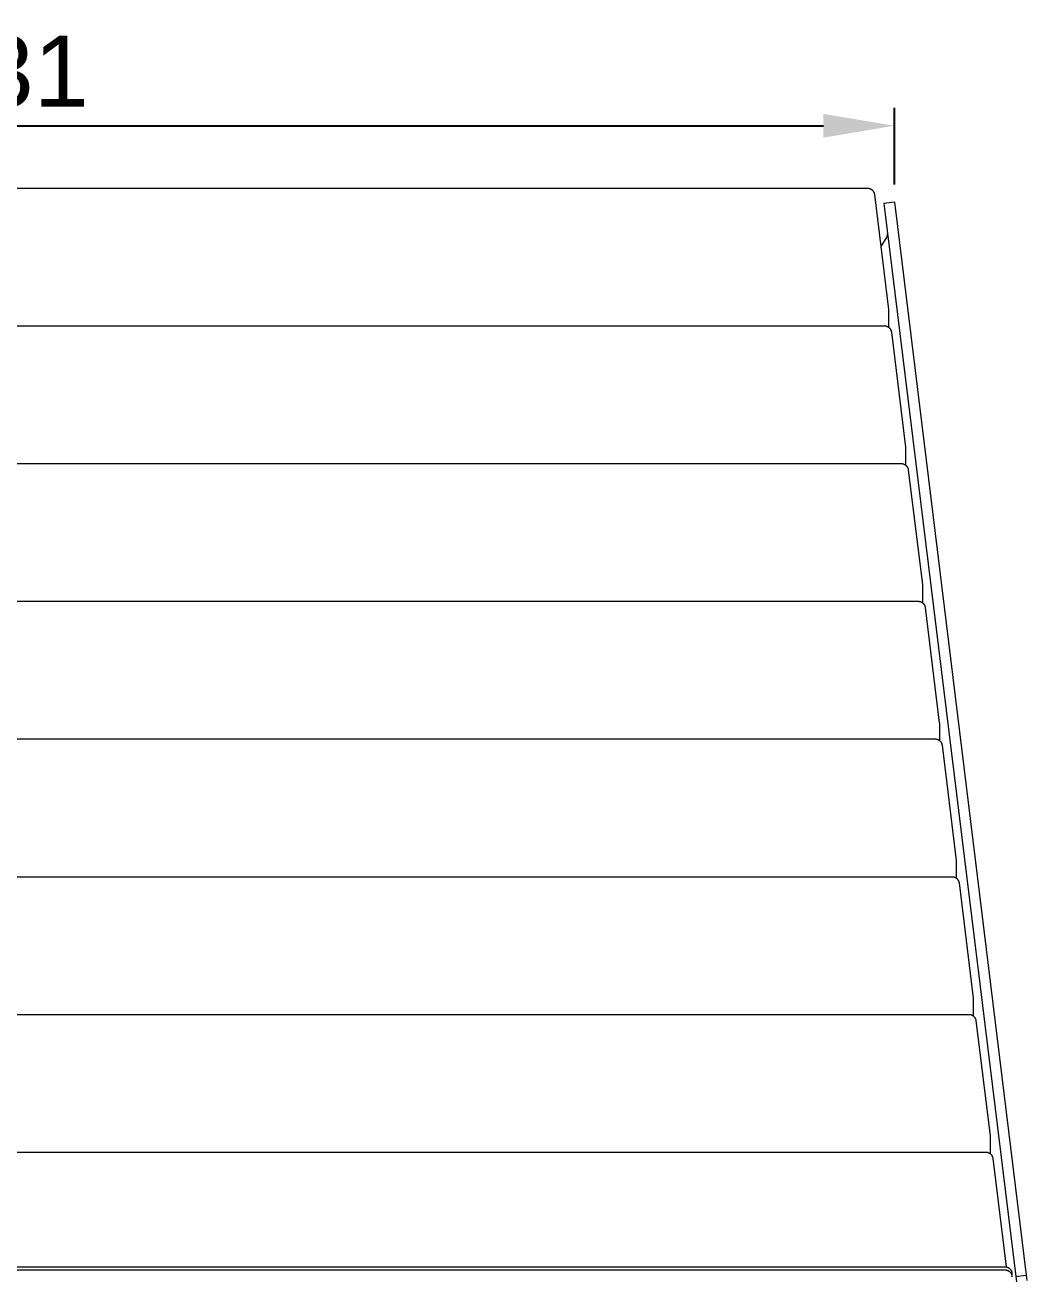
# Model space of a CAD drawing. Header units: millimetres. Extents: x 143 to 4970, y 293 to 3610.
# Drawn here: x 860 to 1424, y 2906 to 3610 of the extents above; entities that cross this region are included whole.
import ezdxf

# ---------------------------------------------------------------- set-up
doc = ezdxf.new("R2010")
doc.units = ezdxf.units.MM
doc.layers.add('ZANO_R', color=7, linetype='Continuous', lineweight=0)
doc.layers.add('ZANO_W', color=1, linetype='Continuous', lineweight=0)
doc.styles.get("Standard").update_dxf_attribs({"font": 'ARIALUNI.TTF'})
doc.dimstyles.new('pl i ang', dxfattribs={"dimtxt": 50, "dimasz": 50, "dimexe": 1.25, "dimexo": 0.625, "dimgap": 10, "dimtad": 1, "dimtoh": 1, "dimtxsty": 'Standard', "dimcen": 2.5, "dimclrd": 1, "dimclre": 1, "dimclrt": 1, "dimadec": 0, "dimazin": 0, "dimtfac": 1, "dimtmove": 0, "dimatfit": 3, "dimfxl": 1, "dimarcsym": 1})

# ---------------------------------------------------------------- blocks, each defined once
blk = doc.blocks.new('*D397')
at = {"layer": 'ZANO_W', "color": 1, "lineweight": -2}
for p, q in [((318.55, 3520.76), (318.55, 3563.78)), ((1349.36, 3520.76), (1349.36, 3563.78)), ((358.55, 3553.78), (1309.36, 3553.78))]:
    blk.add_line(p, q, dxfattribs=at)
at = {"layer": 'ZANO_W', "color": 1}
for points in [[(358.55, 3560.44), (358.55, 3547.11), (318.55, 3553.78)], [(1309.36, 3547.11), (1309.36, 3560.44), (1349.36, 3553.78)]]:
    blk.add_solid(points, dxfattribs=at)
at = {"layer": 'ZANO_W', "color": 1, "insert": (833.95, 3584.21), "char_height": 40, "attachment_point": 5}
blk.add_mtext('1031', dxfattribs=at)

msp = doc.modelspace()

# ---------------------------------------------------------------- linework, layer by layer
at = {"layer": 'ZANO_R'}
for p, q in [((333.81, 3518.68), (1334.09, 3518.68)), ((1334.09, 3518.68), (1334.23, 3518.68)), ((1334.23, 3518.68), (1334.37, 3518.67)), ((1334.37, 3518.67), (1334.51, 3518.66)), ((1334.51, 3518.66), (1334.64, 3518.64)), ((1334.64, 3518.64), (1334.78, 3518.62)), ((1334.78, 3518.62), (1334.91, 3518.6)), ((1334.91, 3518.6), (1335.05, 3518.57)), ((1335.05, 3518.57), (1335.18, 3518.53)), ((1335.18, 3518.53), (1335.31, 3518.49)), ((1335.31, 3518.49), (1335.44, 3518.45)), ((1335.44, 3518.45), (1335.57, 3518.4)), ((1335.57, 3518.4), (1335.7, 3518.35)), ((1335.7, 3518.35), (1335.83, 3518.29)), ((1335.83, 3518.29), (1335.95, 3518.23)), ((1335.95, 3518.23), (1336.07, 3518.16)), ((1336.07, 3518.16), (1336.19, 3518.09)), ((1336.19, 3518.09), (1336.31, 3518.01)), ((1336.31, 3518.01), (1336.42, 3517.94)), ((1336.42, 3517.94), (1336.53, 3517.85)), ((1336.53, 3517.85), (1336.64, 3517.77)), ((1336.64, 3517.77), (1336.74, 3517.68)), ((1336.74, 3517.68), (1336.84, 3517.59)), ((1336.84, 3517.59), (1336.94, 3517.49)), ((1336.94, 3517.49), (1337.04, 3517.39)), ((1337.04, 3517.39), (1337.13, 3517.29)), ((1337.13, 3517.29), (1337.22, 3517.18)), ((1337.22, 3517.18), (1337.3, 3517.07)), ((1337.3, 3517.07), (1337.38, 3516.96)), ((1337.38, 3516.96), (1337.46, 3516.84)), ((1337.46, 3516.84), (1337.53, 3516.73)), ((1337.53, 3516.73), (1337.6, 3516.61)), ((1337.6, 3516.61), (1337.66, 3516.48)), ((1337.66, 3516.48), (1337.72, 3516.36)), ((1337.72, 3516.36), (1337.78, 3516.23)), ((1337.78, 3516.23), (1337.83, 3516.11)), ((1337.83, 3516.11), (1337.88, 3515.98)), ((1337.88, 3515.98), (1337.92, 3515.84)), ((1337.92, 3515.84), (1337.96, 3515.71)), ((1337.96, 3515.71), (1337.99, 3515.58)), ((1337.99, 3515.58), (1338.02, 3515.44)), ((1338.02, 3515.44), (1338.04, 3515.31)), ((1338.04, 3515.31), (1338.06, 3515.17)), ((1338.06, 3515.17), (1346.02, 3450.36)), ((1349.36, 3510.76), (1343.4, 3510.02)), ((1343.4, 3510.02), (1343.76, 3507.12)), ((1349.36, 3510.76), (1349.72, 3507.85)), ((1343.76, 3507.12), (1417.54, 2906.22)), ((1349.72, 3507.85), (1423.5, 2906.95)), ((1345.03, 3491.24), (1341.66, 3485.89)), ((1345.03, 3491.24), (1345.09, 3491.33)), ((1345.09, 3491.33), (1345.14, 3491.41)), ((1345.14, 3491.41), (1345.18, 3491.49)), ((1345.18, 3491.49), (1345.23, 3491.58)), ((1345.23, 3491.58), (1345.27, 3491.67)), ((1345.27, 3491.67), (1345.3, 3491.76)), ((1345.3, 3491.76), (1345.34, 3491.85)), ((1345.34, 3491.85), (1345.37, 3491.94)), ((1345.37, 3491.94), (1345.4, 3492.03)), ((1345.4, 3492.03), (1345.42, 3492.12)), ((1345.42, 3492.12), (1345.44, 3492.22)), ((1345.44, 3492.22), (1345.46, 3492.31)), ((1345.46, 3492.31), (1345.47, 3492.41)), ((1345.47, 3492.41), (1345.49, 3492.5)), ((1345.49, 3492.98), (1345.48, 3493.08)), ((1345.5, 3492.89), (1345.49, 3492.98)), ((1345.49, 3492.6), (1345.5, 3492.7)), ((1345.49, 3492.5), (1345.49, 3492.6)), ((1345.5, 3492.79), (1345.5, 3492.89)), ((1345.5, 3492.7), (1345.5, 3492.79)), ((1346.02, 3450.36), (1346.03, 3450.24)), ((1346.03, 3450.24), (1346.04, 3450.12)), ((1346.04, 3450.12), (1346.05, 3450)), ((1346.05, 3450), (1346.05, 3449.87)), ((1346.05, 3449.87), (1346.05, 3440.36)), ((324.3, 3441.19), (1343.61, 3441.19)), ((1343.61, 3441.19), (1343.74, 3441.19)), ((1343.74, 3441.19), (1343.88, 3441.18)), ((1343.88, 3441.18), (1344.02, 3441.17)), ((1344.02, 3441.17), (1344.16, 3441.15)), ((1344.16, 3441.15), (1344.29, 3441.13)), ((1344.29, 3441.13), (1344.43, 3441.11)), ((1344.43, 3441.11), (1344.56, 3441.08)), ((1344.56, 3441.08), (1344.7, 3441.04)), ((1344.7, 3441.04), (1344.83, 3441)), ((1344.83, 3441), (1344.96, 3440.96)), ((1344.96, 3440.96), (1345.09, 3440.91)), ((1345.09, 3440.91), (1345.22, 3440.85)), ((1345.22, 3440.85), (1345.34, 3440.8)), ((1345.34, 3440.8), (1345.46, 3440.74)), ((1345.46, 3440.74), (1345.58, 3440.67)), ((1345.58, 3440.67), (1345.7, 3440.6)), ((1345.7, 3440.6), (1345.82, 3440.52)), ((1345.82, 3440.52), (1345.93, 3440.45)), ((1345.93, 3440.45), (1346.04, 3440.36)), ((1346.04, 3440.36), (1346.15, 3440.28)), ((1346.15, 3440.28), (1346.26, 3440.19)), ((1346.26, 3440.19), (1346.36, 3440.1)), ((1346.36, 3440.1), (1346.46, 3440)), ((1346.46, 3440), (1346.55, 3439.9)), ((1346.55, 3439.9), (1346.64, 3439.8)), ((1346.64, 3439.8), (1346.73, 3439.69)), ((1346.73, 3439.69), (1346.82, 3439.58)), ((1346.82, 3439.58), (1346.9, 3439.47)), ((1346.9, 3439.47), (1346.97, 3439.35)), ((1346.97, 3439.35), (1347.05, 3439.24)), ((1347.05, 3439.24), (1347.11, 3439.12)), ((1347.11, 3439.12), (1347.18, 3438.99)), ((1347.18, 3438.99), (1347.24, 3438.87)), ((1347.24, 3438.87), (1347.29, 3438.74)), ((1347.29, 3438.74), (1347.35, 3438.62)), ((1347.35, 3438.62), (1347.39, 3438.49)), ((1347.39, 3438.49), (1347.43, 3438.35)), ((1347.43, 3438.35), (1347.47, 3438.22)), ((1347.47, 3438.22), (1347.51, 3438.09)), ((1347.51, 3438.09), (1347.53, 3437.95)), ((1347.53, 3437.95), (1347.56, 3437.82)), ((1347.56, 3437.82), (1347.58, 3437.68)), ((1347.58, 3437.68), (1355.53, 3372.87)), ((1355.53, 3372.87), (1355.55, 3372.75)), ((1355.55, 3372.75), (1355.56, 3372.63)), ((1355.56, 3372.63), (1355.56, 3372.5)), ((1355.56, 3372.5), (1355.56, 3372.38)), ((1355.56, 3372.38), (1355.56, 3362.87)), ((314.79, 3363.7), (1353.12, 3363.7)), ((1353.12, 3363.7), (1353.26, 3363.7)), ((1353.26, 3363.7), (1353.4, 3363.69)), ((1353.4, 3363.69), (1353.53, 3363.68)), ((1353.53, 3363.68), (1353.67, 3363.66)), ((1353.67, 3363.66), (1353.81, 3363.64)), ((1353.81, 3363.64), (1353.94, 3363.62)), ((1353.94, 3363.62), (1354.08, 3363.59)), ((1354.08, 3363.59), (1354.21, 3363.55)), ((1354.21, 3363.55), (1354.34, 3363.51)), ((1354.34, 3363.51), (1354.47, 3363.47)), ((1354.47, 3363.47), (1354.6, 3363.42)), ((1354.6, 3363.42), (1354.73, 3363.36)), ((1354.73, 3363.36), (1354.86, 3363.31)), ((1354.86, 3363.31), (1354.98, 3363.25)), ((1354.98, 3363.25), (1355.1, 3363.18)), ((1355.1, 3363.18), (1355.22, 3363.11)), ((1355.22, 3363.11), (1355.33, 3363.03)), ((1355.33, 3363.03), (1355.45, 3362.96)), ((1355.45, 3362.96), (1355.56, 3362.87)), ((1355.56, 3362.87), (1355.67, 3362.79)), ((1355.67, 3362.79), (1355.77, 3362.7)), ((1355.77, 3362.7), (1355.87, 3362.61)), ((1355.87, 3362.61), (1355.97, 3362.51)), ((1355.97, 3362.51), (1356.07, 3362.41)), ((1356.07, 3362.41), (1356.16, 3362.31)), ((1356.16, 3362.31), (1356.25, 3362.2)), ((1356.25, 3362.2), (1356.33, 3362.09)), ((1356.33, 3362.09), (1356.41, 3361.98)), ((1356.41, 3361.98), (1356.49, 3361.86)), ((1356.49, 3361.86), (1356.56, 3361.75)), ((1356.56, 3361.75), (1356.63, 3361.63)), ((1356.63, 3361.63), (1356.69, 3361.5)), ((1356.69, 3361.5), (1356.75, 3361.38)), ((1356.75, 3361.38), (1356.81, 3361.25)), ((1356.81, 3361.25), (1356.86, 3361.13)), ((1356.86, 3361.13), (1356.91, 3361)), ((1356.91, 3361), (1356.95, 3360.86)), ((1356.95, 3360.86), (1356.99, 3360.73)), ((1356.99, 3360.73), (1357.02, 3360.6)), ((1357.02, 3360.6), (1357.05, 3360.46)), ((1357.05, 3360.46), (1357.07, 3360.33)), ((1357.07, 3360.33), (1357.09, 3360.19)), ((1357.09, 3360.19), (1365.05, 3295.38)), ((1365.05, 3295.38), (1365.06, 3295.26)), ((1365.06, 3295.26), (1365.07, 3295.14)), ((1365.07, 3295.14), (1365.08, 3295.01)), ((1365.08, 3295.01), (1365.08, 3294.89)), ((1365.08, 3294.89), (1365.08, 3285.38)), ((305.27, 3286.21), (1362.64, 3286.21)), ((1362.64, 3286.21), (1362.77, 3286.21)), ((1362.77, 3286.21), (1362.91, 3286.2)), ((1362.91, 3286.2), (1363.05, 3286.19)), ((1363.05, 3286.19), (1363.19, 3286.17)), ((1363.19, 3286.17), (1363.32, 3286.15)), ((1363.32, 3286.15), (1363.46, 3286.13)), ((1363.46, 3286.13), (1363.59, 3286.1)), ((1363.59, 3286.1), (1363.73, 3286.06)), ((1363.73, 3286.06), (1363.86, 3286.02)), ((1363.86, 3286.02), (1363.99, 3285.98)), ((1363.99, 3285.98), (1364.12, 3285.93)), ((1364.12, 3285.93), (1364.24, 3285.87)), ((1364.24, 3285.87), (1364.37, 3285.82)), ((1364.37, 3285.82), (1364.49, 3285.75)), ((1364.49, 3285.75), (1364.61, 3285.69)), ((1364.61, 3285.69), (1364.73, 3285.62)), ((1364.73, 3285.62), (1364.85, 3285.54)), ((1364.85, 3285.54), (1364.96, 3285.47)), ((1364.96, 3285.47), (1365.07, 3285.38)), ((1365.07, 3285.38), (1365.18, 3285.3)), ((1365.18, 3285.3), (1365.29, 3285.21)), ((1365.29, 3285.21), (1365.39, 3285.11)), ((1365.39, 3285.11), (1365.49, 3285.02)), ((1365.49, 3285.02), (1365.58, 3284.92)), ((1365.58, 3284.92), (1365.67, 3284.82)), ((1365.67, 3284.82), (1365.76, 3284.71)), ((1365.76, 3284.71), (1365.85, 3284.6)), ((1365.85, 3284.6), (1365.93, 3284.49)), ((1365.93, 3284.49), (1366, 3284.37)), ((1366, 3284.37), (1366.07, 3284.26)), ((1366.07, 3284.26), (1366.14, 3284.14)), ((1366.14, 3284.14), (1366.21, 3284.01)), ((1366.21, 3284.01), (1366.27, 3283.89)), ((1366.27, 3283.89), (1366.32, 3283.76)), ((1366.32, 3283.76), (1366.37, 3283.63)), ((1366.37, 3283.63), (1366.42, 3283.51)), ((1366.42, 3283.51), (1366.46, 3283.37)), ((1366.46, 3283.37), (1366.5, 3283.24)), ((1366.5, 3283.24), (1366.53, 3283.11)), ((1366.53, 3283.11), (1366.56, 3282.97)), ((1366.56, 3282.97), (1366.59, 3282.84)), ((1366.59, 3282.84), (1366.61, 3282.7)), ((1366.61, 3282.7), (1374.56, 3217.89)), ((1374.56, 3217.89), (1374.58, 3217.77)), ((1374.58, 3217.77), (1374.59, 3217.65)), ((1374.59, 3217.65), (1374.59, 3217.52)), ((1374.59, 3217.52), (1374.59, 3217.4)), ((1374.59, 3217.4), (1374.59, 3207.89)), ((295.76, 3208.72), (1372.15, 3208.72)), ((1372.15, 3208.72), (1372.29, 3208.72)), ((1372.29, 3208.72), (1372.43, 3208.71)), ((1372.43, 3208.71), (1372.56, 3208.7)), ((1372.56, 3208.7), (1372.7, 3208.68)), ((1372.7, 3208.68), (1372.84, 3208.66)), ((1372.84, 3208.66), (1372.97, 3208.64)), ((1372.97, 3208.64), (1373.11, 3208.61)), ((1373.11, 3208.61), (1373.24, 3208.57)), ((1373.24, 3208.57), (1373.37, 3208.53)), ((1373.37, 3208.53), (1373.5, 3208.49)), ((1373.5, 3208.49), (1373.63, 3208.44)), ((1373.63, 3208.44), (1373.76, 3208.38)), ((1373.76, 3208.38), (1373.88, 3208.33)), ((1373.88, 3208.33), (1374.01, 3208.26)), ((1374.01, 3208.26), (1374.13, 3208.2)), ((1374.13, 3208.2), (1374.25, 3208.13)), ((1374.25, 3208.13), (1374.36, 3208.05)), ((1374.36, 3208.05), (1374.48, 3207.98)), ((1374.48, 3207.98), (1374.59, 3207.89)), ((1374.59, 3207.89), (1374.7, 3207.81)), ((1374.7, 3207.81), (1374.8, 3207.72)), ((1374.8, 3207.72), (1374.9, 3207.62)), ((1374.9, 3207.62), (1375, 3207.53)), ((1375, 3207.53), (1375.1, 3207.43)), ((1375.1, 3207.43), (1375.19, 3207.32)), ((1375.19, 3207.32), (1375.28, 3207.22)), ((1375.28, 3207.22), (1375.36, 3207.11)), ((1375.36, 3207.11), (1375.44, 3207)), ((1375.44, 3207), (1375.52, 3206.88)), ((1375.52, 3206.88), (1375.59, 3206.77)), ((1375.59, 3206.77), (1375.66, 3206.65)), ((1375.66, 3206.65), (1375.72, 3206.52)), ((1375.72, 3206.52), (1375.78, 3206.4)), ((1375.78, 3206.4), (1375.84, 3206.27)), ((1375.84, 3206.27), (1375.89, 3206.14)), ((1375.89, 3206.14), (1375.94, 3206.01)), ((1375.94, 3206.01), (1375.98, 3205.88)), ((1375.98, 3205.88), (1376.02, 3205.75)), ((1376.02, 3205.75), (1376.05, 3205.62)), ((1376.05, 3205.62), (1376.08, 3205.48)), ((1376.08, 3205.48), (1376.1, 3205.35)), ((1376.1, 3205.35), (1376.12, 3205.21)), ((1376.12, 3205.21), (1384.08, 3140.4)), ((1384.08, 3140.4), (1384.09, 3140.28)), ((1384.09, 3140.28), (1384.1, 3140.16)), ((1384.1, 3140.16), (1384.11, 3140.03)), ((1384.11, 3140.03), (1384.11, 3139.91)), ((1384.11, 3139.91), (1384.11, 3130.4)), ((286.24, 3131.23), (1381.67, 3131.23)), ((1381.67, 3131.23), (1381.8, 3131.23)), ((1381.8, 3131.23), (1381.94, 3131.22)), ((1381.94, 3131.22), (1382.08, 3131.21)), ((1382.08, 3131.21), (1382.22, 3131.19)), ((1382.22, 3131.19), (1382.35, 3131.17)), ((1382.35, 3131.17), (1382.49, 3131.15)), ((1382.49, 3131.15), (1382.62, 3131.12)), ((1382.62, 3131.12), (1382.75, 3131.08)), ((1382.75, 3131.08), (1382.89, 3131.04)), ((1382.89, 3131.04), (1383.02, 3131)), ((1383.02, 3131), (1383.15, 3130.95)), ((1383.15, 3130.95), (1383.27, 3130.89)), ((1383.27, 3130.89), (1383.4, 3130.84)), ((1383.4, 3130.84), (1383.52, 3130.77)), ((1383.52, 3130.77), (1383.64, 3130.71)), ((1383.64, 3130.71), (1383.76, 3130.64)), ((1383.76, 3130.64), (1383.88, 3130.56)), ((1383.88, 3130.56), (1383.99, 3130.49)), ((1383.99, 3130.49), (1384.1, 3130.4)), ((1384.1, 3130.4), (1384.21, 3130.32)), ((1384.21, 3130.32), (1384.32, 3130.23)), ((1384.32, 3130.23), (1384.42, 3130.13)), ((1384.42, 3130.13), (1384.52, 3130.04)), ((1384.52, 3130.04), (1384.61, 3129.94)), ((1384.61, 3129.94), (1384.7, 3129.83)), ((1384.7, 3129.83), (1384.79, 3129.73)), ((1384.79, 3129.73), (1384.87, 3129.62)), ((1384.87, 3129.62), (1384.95, 3129.51)), ((1384.95, 3129.51), (1385.03, 3129.39)), ((1385.03, 3129.39), (1385.1, 3129.27)), ((1385.1, 3129.27), (1385.17, 3129.15)), ((1385.17, 3129.15), (1385.24, 3129.03)), ((1385.24, 3129.03), (1385.3, 3128.91)), ((1385.3, 3128.91), (1385.35, 3128.78)), ((1385.35, 3128.78), (1385.4, 3128.65)), ((1385.4, 3128.65), (1385.45, 3128.52)), ((1385.45, 3128.52), (1385.49, 3128.39)), ((1385.49, 3128.39), (1385.53, 3128.26)), ((1385.53, 3128.26), (1385.56, 3128.13)), ((1385.56, 3128.13), (1385.59, 3127.99)), ((1385.59, 3127.99), (1385.62, 3127.86)), ((1385.62, 3127.86), (1385.64, 3127.72)), ((1385.64, 3127.72), (1393.59, 3062.91)), ((1393.59, 3062.91), (1393.61, 3062.79)), ((1393.61, 3062.79), (1393.62, 3062.67)), ((1393.62, 3062.67), (1393.62, 3062.54)), ((1393.62, 3062.54), (1393.62, 3062.42)), ((1393.62, 3062.42), (1393.62, 3052.91)), ((276.73, 3053.74), (1391.18, 3053.74)), ((1391.18, 3053.74), (1391.32, 3053.74)), ((1391.32, 3053.74), (1391.46, 3053.73)), ((1391.46, 3053.73), (1391.59, 3053.72)), ((1391.59, 3053.72), (1391.73, 3053.7)), ((1391.73, 3053.7), (1391.87, 3053.68)), ((1391.87, 3053.68), (1392, 3053.66)), ((1392, 3053.66), (1392.14, 3053.63)), ((1392.14, 3053.63), (1392.27, 3053.59)), ((1392.27, 3053.59), (1392.4, 3053.55)), ((1392.4, 3053.55), (1392.53, 3053.51)), ((1392.53, 3053.51), (1392.66, 3053.46)), ((1392.66, 3053.46), (1392.79, 3053.4)), ((1392.79, 3053.4), (1392.91, 3053.35)), ((1392.91, 3053.35), (1393.04, 3053.28)), ((1393.04, 3053.28), (1393.16, 3053.22)), ((1393.16, 3053.22), (1393.28, 3053.15)), ((1393.28, 3053.15), (1393.39, 3053.07)), ((1393.39, 3053.07), (1393.51, 3053)), ((1393.51, 3053), (1393.62, 3052.91)), ((1393.62, 3052.91), (1393.73, 3052.83)), ((1393.73, 3052.83), (1393.83, 3052.74)), ((1393.83, 3052.74), (1393.93, 3052.64)), ((1393.93, 3052.64), (1394.03, 3052.55)), ((1394.03, 3052.55), (1394.13, 3052.45)), ((1394.13, 3052.45), (1394.22, 3052.34)), ((1394.22, 3052.34), (1394.3, 3052.24)), ((1394.3, 3052.24), (1394.39, 3052.13)), ((1394.39, 3052.13), (1394.47, 3052.02)), ((1394.47, 3052.02), (1394.55, 3051.9)), ((1394.55, 3051.9), (1394.62, 3051.78)), ((1394.62, 3051.78), (1394.69, 3051.66)), ((1394.69, 3051.66), (1394.75, 3051.54)), ((1394.75, 3051.54), (1394.81, 3051.42)), ((1394.81, 3051.42), (1394.87, 3051.29)), ((1394.87, 3051.29), (1394.92, 3051.16)), ((1394.92, 3051.16), (1394.96, 3051.03)), ((1394.96, 3051.03), (1395.01, 3050.9)), ((1395.01, 3050.9), (1395.05, 3050.77)), ((1395.05, 3050.77), (1395.08, 3050.64)), ((1395.08, 3050.64), (1395.11, 3050.5)), ((1395.11, 3050.5), (1395.13, 3050.37)), ((1395.13, 3050.37), (1395.15, 3050.23)), ((1395.15, 3050.23), (1403.11, 2985.42)), ((1403.11, 2985.42), (1403.12, 2985.3)), ((1403.12, 2985.3), (1403.13, 2985.18)), ((1403.13, 2985.18), (1403.14, 2985.05)), ((1403.14, 2985.05), (1403.14, 2984.93)), ((1403.14, 2984.93), (1403.14, 2975.42)), ((267.21, 2976.25), (1400.69, 2976.25)), ((1400.69, 2976.25), (1400.83, 2976.25)), ((1400.83, 2976.25), (1400.97, 2976.24)), ((1400.97, 2976.24), (1401.11, 2976.23)), ((1401.11, 2976.23), (1401.24, 2976.21)), ((1401.24, 2976.21), (1401.38, 2976.19)), ((1401.38, 2976.19), (1401.52, 2976.17)), ((1401.52, 2976.17), (1401.65, 2976.14)), ((1401.65, 2976.14), (1401.78, 2976.1)), ((1401.78, 2976.1), (1401.92, 2976.06)), ((1401.92, 2976.06), (1402.05, 2976.02)), ((1402.05, 2976.02), (1402.18, 2975.97)), ((1402.18, 2975.97), (1402.3, 2975.91)), ((1402.3, 2975.91), (1402.43, 2975.86)), ((1402.43, 2975.86), (1402.55, 2975.79)), ((1402.55, 2975.79), (1402.67, 2975.73)), ((1402.67, 2975.73), (1402.79, 2975.66)), ((1402.79, 2975.66), (1402.91, 2975.58)), ((1402.91, 2975.58), (1403.02, 2975.5)), ((1403.02, 2975.5), (1403.13, 2975.42)), ((1403.13, 2975.42), (1403.24, 2975.34)), ((1403.24, 2975.34), (1403.34, 2975.25)), ((1403.34, 2975.25), (1403.45, 2975.15)), ((1403.45, 2975.15), (1403.54, 2975.06)), ((1403.54, 2975.06), (1403.64, 2974.96)), ((1403.64, 2974.96), (1403.73, 2974.85)), ((1403.73, 2974.85), (1403.82, 2974.75)), ((1403.82, 2974.75), (1403.9, 2974.64)), ((1403.9, 2974.64), (1403.98, 2974.53)), ((1403.98, 2974.53), (1404.06, 2974.41)), ((1404.06, 2974.41), (1404.13, 2974.29)), ((1404.13, 2974.29), (1404.2, 2974.17)), ((1404.2, 2974.17), (1404.27, 2974.05)), ((1404.27, 2974.05), (1404.33, 2973.93)), ((1404.33, 2973.93), (1404.38, 2973.8)), ((1404.38, 2973.8), (1404.43, 2973.67)), ((1404.43, 2973.67), (1404.48, 2973.54)), ((1404.48, 2973.54), (1404.52, 2973.41)), ((1404.52, 2973.41), (1404.56, 2973.28)), ((1404.56, 2973.28), (1404.59, 2973.15)), ((1404.59, 2973.15), (1404.62, 2973.01)), ((1404.62, 2973.01), (1404.65, 2972.88)), ((1404.65, 2972.88), (1404.66, 2972.74)), ((1404.66, 2972.74), (1412.17, 2911.62)), ((256.45, 2911.68), (1411.45, 2911.68)), ((256.45, 2909.99), (1411.45, 2909.99)), ((1411.45, 2911.68), (1411.59, 2911.68)), ((1411.45, 2909.99), (1411.59, 2909.99)), ((1411.59, 2911.68), (1411.73, 2911.67)), ((1411.59, 2909.99), (1411.73, 2909.98)), ((1411.73, 2911.67), (1411.86, 2911.66)), ((1411.73, 2909.98), (1411.86, 2909.97)), ((1411.86, 2911.66), (1412, 2911.65)), ((1411.86, 2909.97), (1412, 2909.95)), ((1412, 2911.65), (1412.13, 2911.63)), ((1412, 2909.95), (1412.13, 2909.93)), ((1412.13, 2911.63), (1412.27, 2911.6)), ((1412.13, 2909.93), (1412.27, 2909.91)), ((1412.27, 2911.6), (1412.4, 2911.57)), ((1412.27, 2909.91), (1412.4, 2909.88)), ((1412.4, 2911.57), (1412.53, 2911.54)), ((1412.4, 2909.88), (1412.53, 2909.84)), ((1412.53, 2911.54), (1412.66, 2911.5)), ((1412.53, 2909.84), (1412.66, 2909.8)), ((1412.66, 2911.5), (1412.79, 2911.45)), ((1412.66, 2909.8), (1412.79, 2909.76)), ((1412.79, 2911.45), (1412.92, 2911.41)), ((1412.79, 2909.76), (1412.92, 2909.71)), ((1412.92, 2911.41), (1413.05, 2911.35)), ((1412.92, 2909.71), (1413.05, 2909.66)), ((1413.05, 2911.35), (1413.17, 2911.3)), ((1413.05, 2909.66), (1413.17, 2909.6)), ((1413.17, 2911.3), (1413.29, 2911.24)), ((1413.17, 2909.6), (1413.29, 2909.54)), ((1413.29, 2911.24), (1413.41, 2911.17)), ((1413.29, 2909.54), (1413.41, 2909.48)), ((1413.41, 2911.17), (1413.53, 2911.1)), ((1413.41, 2909.48), (1413.53, 2909.41)), ((1413.53, 2911.1), (1413.65, 2911.03)), ((1413.65, 2911.03), (1413.76, 2910.95)), ((1413.76, 2910.95), (1413.87, 2910.87)), ((1413.87, 2910.87), (1413.98, 2910.79)), ((1413.98, 2910.79), (1414.08, 2910.7)), ((1414.08, 2910.7), (1414.18, 2910.61)), ((1414.18, 2910.61), (1414.28, 2910.51)), ((1414.28, 2910.51), (1414.38, 2910.41)), ((1414.38, 2910.41), (1414.47, 2910.31)), ((1414.47, 2910.31), (1414.56, 2910.21)), ((1414.56, 2910.21), (1414.64, 2910.1)), ((1414.64, 2910.1), (1414.72, 2909.99)), ((1414.72, 2909.99), (1414.8, 2909.88)), ((1414.8, 2909.88), (1414.87, 2909.76)), ((1414.87, 2909.76), (1414.94, 2909.64)), ((1414.94, 2909.64), (1415, 2909.52)), ((1415, 2909.52), (1415.07, 2909.4)), ((1413.53, 2909.41), (1413.65, 2909.34)), ((1413.65, 2909.34), (1413.76, 2909.26)), ((1413.76, 2909.26), (1413.87, 2909.18)), ((1413.87, 2909.18), (1413.98, 2909.09)), ((1413.98, 2909.09), (1414.08, 2909.01)), ((1414.08, 2909.01), (1414.18, 2908.92)), ((1414.18, 2908.92), (1414.28, 2908.82)), ((1414.28, 2908.82), (1414.38, 2908.72)), ((1414.38, 2908.72), (1414.47, 2908.62)), ((1414.47, 2908.62), (1414.56, 2908.52)), ((1414.56, 2908.52), (1414.64, 2908.41)), ((1414.64, 2908.41), (1414.72, 2908.3)), ((1414.72, 2908.3), (1414.8, 2908.19)), ((1414.8, 2908.19), (1414.87, 2908.07)), ((1414.87, 2908.07), (1414.94, 2907.95)), ((1414.94, 2907.95), (1415, 2907.83)), ((1415, 2907.83), (1415.07, 2907.71)), ((1415.07, 2909.4), (1415.12, 2909.28)), ((1415.07, 2907.71), (1415.12, 2907.59)), ((1415.12, 2909.28), (1415.17, 2909.15)), ((1415.12, 2907.59), (1415.17, 2907.46)), ((1415.17, 2909.15), (1415.22, 2909.02)), ((1415.17, 2907.46), (1415.22, 2907.33)), ((1415.22, 2909.02), (1415.27, 2908.89)), ((1415.22, 2907.33), (1415.27, 2907.2)), ((1415.27, 2908.89), (1415.3, 2908.76)), ((1415.27, 2907.2), (1415.3, 2907.07)), ((1415.3, 2908.76), (1415.34, 2908.63)), ((1415.3, 2907.07), (1415.34, 2906.94)), ((1415.34, 2908.63), (1415.37, 2908.5)), ((1415.34, 2906.94), (1415.37, 2906.81)), ((1415.37, 2908.5), (1415.4, 2908.36)), ((1415.37, 2906.81), (1415.4, 2906.67)), ((1415.4, 2908.36), (1415.42, 2908.23)), ((1415.4, 2906.67), (1415.42, 2906.54)), ((1415.42, 2908.23), (1415.43, 2908.09)), ((1415.42, 2906.54), (1415.43, 2906.4)), ((1415.43, 2908.09), (1415.44, 2907.96)), ((1415.43, 2906.4), (1415.44, 2906.26)), ((1415.44, 2907.96), (1415.45, 2907.82)), ((1415.44, 2906.26), (1415.45, 2906.13)), ((1415.45, 2907.82), (1415.45, 2907.68)), ((1415.45, 2906.09), (1415.45, 2907.68)), ((1415.45, 2906.13), (1415.45, 2905.99)), ((1417.54, 2906.22), (1423.5, 2906.95)), ((1417.54, 2906.22), (1417.9, 2903.27)), ((1423.5, 2906.95), (1423.86, 2904))]:
    msp.add_line(p, q, dxfattribs=at)

# ---------------------------------------------------------------- dimensions: what is measured, and where the dimension line sits
at = {"layer": 'ZANO_W'}
dim = msp.add_linear_dim(base=(1349.36, 3553.78), p1=(318.55, 3510.76), p2=(1349.36, 3510.76), dimstyle='pl i ang', override={"dimtxt": 40, "dimasz": 40, "dimexe": 10, "dimexo": 10, "dimtoh": 0, "dimdec": 0, "dimtdec": 0, "dimtmove": 1}, dxfattribs=at)
dim.commit()
dim.dimension.update_dxf_attribs({"geometry": '*D397', "text_midpoint": (833.95, 3584.21)})

doc.saveas('drawing.dxf')
